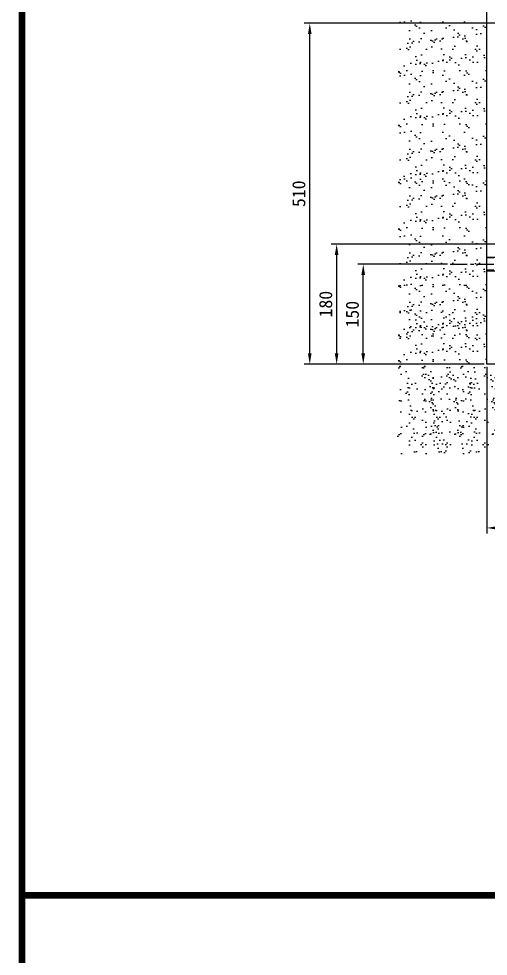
# Model space of a CAD drawing. Header units: millimetres. Extents: x -8699 to 14519, y -2727 to 7848.
# Drawn here: x 5 to 707, y -81 to 1321 of the extents above; entities that cross this region are included whole.
import ezdxf

# ---------------------------------------------------------------- set-up
doc = ezdxf.new("R2010")
doc.units = ezdxf.units.MM
doc.linetypes.add('CENTER', pattern=[2, 1.25, -0.25, 0.25, -0.25])
doc.layers.add('1', color=7, linetype='Continuous', true_color=0xffffff)
doc.layers.add('4', color=4, linetype='Continuous')
doc.layers.add('Def', color=7, linetype='Continuous')
doc.dimstyles.new('ISO-25', dxfattribs={"dimtxt": 2.5, "dimasz": 2.5, "dimexe": 1.25, "dimexo": 0.625, "dimtad": 1, "dimdsep": 46, "dimtxsty": 'Standard', "dimcen": 2.5, "dimadec": 0, "dimazin": 0, "dimtfac": 1, "dimtmove": 0, "dimatfit": 3, "dimfxl": 1, "dimarcsym": 0})

# ---------------------------------------------------------------- blocks, each defined once
blk = doc.blocks.new('*D17')
at = {"color": 3, "lineweight": -2, "transparency": 16777216}
for p, q in [((646.4, 953.8), (512.1, 953.8)), ((520.3, 820.5), (520.3, 937.6)), ((700.9, 804.2), (512.1, 804.2))]:
    blk.add_line(p, q, dxfattribs=at)
at = {"color": 3, "transparency": 16777216}
for points in [[(517.5, 937.6), (523, 937.6), (520.3, 953.8)], [(517.5, 820.5), (523, 820.5), (520.3, 804.2)]]:
    blk.add_solid(points, dxfattribs=at)
at = {"layer": 'DEFPOINTS', "color": 0, "transparency": 16777216}
for p in [(520.3, 953.8), (650.5, 953.8), (705, 804.2)]:
    blk.add_point(p, dxfattribs=at)
at = {"color": 3, "transparency": 16777216, "insert": (504, 879), "char_height": 19.5, "attachment_point": 5, "rotation": 90}
blk.add_mtext('150', dxfattribs=at)
blk = doc.blocks.new('*D18')
at = {"color": 3, "lineweight": -2, "transparency": 16777216}
for p, q in [((705, 800.1), (705, 551.2)), ((1009.6, 629.2), (1009.6, 551.2)), ((721.2, 559.4), (993.3, 559.4))]:
    blk.add_line(p, q, dxfattribs=at)
at = {"color": 3, "transparency": 16777216}
for points in [[(721.2, 562.1), (721.2, 556.6), (705, 559.4)], [(993.3, 562.1), (993.3, 556.6), (1009.6, 559.4)]]:
    blk.add_solid(points, dxfattribs=at)
at = {"layer": 'DEFPOINTS', "color": 0, "transparency": 16777216}
for p in [(705, 804.2), (1009.6, 633.3), (1009.6, 559.4)]:
    blk.add_point(p, dxfattribs=at)
at = {"color": 3, "transparency": 16777216, "insert": (857.3, 575.6), "char_height": 19.5, "attachment_point": 5}
blk.add_mtext('305', dxfattribs=at)
blk = doc.blocks.new('*D184')
at = {"color": 3, "lineweight": -2, "transparency": 16777216}
for p, q in [((776.9, 1314), (432.1, 1314)), ((440.3, 820.5), (440.3, 1297.8)), ((700.9, 804.2), (432.1, 804.2))]:
    blk.add_line(p, q, dxfattribs=at)
at = {"color": 3, "transparency": 16777216}
for points in [[(437.6, 1297.8), (443, 1297.8), (440.3, 1314)], [(437.6, 820.5), (443, 820.5), (440.3, 804.2)]]:
    blk.add_solid(points, dxfattribs=at)
at = {"layer": 'DEFPOINTS', "color": 0, "transparency": 16777216}
for p in [(440.3, 1314), (780.9, 1314), (705, 804.2)]:
    blk.add_point(p, dxfattribs=at)
at = {"color": 3, "transparency": 16777216, "insert": (424, 1059.1), "char_height": 19.5, "attachment_point": 5, "rotation": 90}
blk.add_mtext('510', dxfattribs=at)
blk = doc.blocks.new('*D211')
at = {"color": 3, "lineweight": -2, "transparency": 16777216}
for p, q in [((743.7, 983.7), (472.3, 983.7)), ((480.5, 967.5), (480.5, 820.5)), ((700.9, 804.2), (472.3, 804.2))]:
    blk.add_line(p, q, dxfattribs=at)
at = {"color": 3, "transparency": 16777216}
for points in [[(477.7, 967.5), (483.2, 967.5), (480.5, 983.7)], [(477.7, 820.5), (483.2, 820.5), (480.5, 804.2)]]:
    blk.add_solid(points, dxfattribs=at)
at = {"layer": 'DEFPOINTS', "color": 0, "transparency": 16777216}
for p in [(747.8, 983.7), (480.5, 804.2), (705, 804.2)]:
    blk.add_point(p, dxfattribs=at)
at = {"color": 3, "transparency": 16777216, "insert": (464.2, 894), "char_height": 19.5, "attachment_point": 5, "rotation": 90}
blk.add_mtext('180', dxfattribs=at)

msp = doc.modelspace()

# ---------------------------------------------------------------- hatches: boundary and pattern name
at = {"ltscale": 0.5}
h = msp.add_hatch(dxfattribs=at)
h.set_pattern_fill('AR-SAND', color=256, scale=0.5, style=0)
h.set_pattern_definition([(37.5, (-7410.9, 13877.296), (-0.800016, 24.470662), [0, -19.304, 0, -21.59, 0, -20.6375]), (7.5, (-7410.9, 13877.296), (22.476164, 35.841255), [0, -10.414, 0, -17.399, 0, -6.6675]), (327.5, (-7426.52, 13877.296), (39.54962, 0.07186), [0, -6.35, 0, -22.86, 0, -29.845]), (317.5, (-7426.52, 13877.296), (38.17782, 11.14647), [0, -3.175, 0, -14.986, 0, -17.145])])
h.paths.add_polyline_path([(705, 1235.3), (705, 1318.6), (573.4, 1318.6), (573.4, 1235.3)])
h = msp.add_hatch(dxfattribs=at)
h.set_pattern_fill('AR-SAND', color=256, scale=0.5, style=0)
h.set_pattern_definition([(37.5, (-7410.9, 13797.464), (-0.800016, 24.470662), [0, -19.304, 0, -21.59, 0, -20.6375]), (7.5, (-7410.9, 13797.464), (22.476164, 35.841255), [0, -10.414, 0, -17.399, 0, -6.6675]), (327.5, (-7426.52, 13797.464), (39.54962, 0.07186), [0, -6.35, 0, -22.86, 0, -29.845]), (317.5, (-7426.52, 13797.464), (38.17782, 11.14647), [0, -3.175, 0, -14.986, 0, -17.145])])
h.paths.add_polyline_path([(705, 1155.5), (705, 1238.8), (573.4, 1238.8), (573.4, 1155.5)])
h = msp.add_hatch(dxfattribs=at)
h.set_pattern_fill('AR-SAND', color=256, scale=0.5, style=0)
h.set_pattern_definition([(37.5, (-7410.9, 13712.172), (-0.800016, 24.470662), [0, -19.304, 0, -21.59, 0, -20.6375]), (7.5, (-7410.9, 13712.172), (22.476164, 35.841255), [0, -10.414, 0, -17.399, 0, -6.6675]), (327.5, (-7426.52, 13712.172), (39.54962, 0.07186), [0, -6.35, 0, -22.86, 0, -29.845]), (317.5, (-7426.52, 13712.172), (38.17782, 11.14647), [0, -3.175, 0, -14.986, 0, -17.145])])
h.paths.add_polyline_path([(705, 1070.2), (705, 1153.5), (573.4, 1153.5), (573.4, 1070.2)])
h = msp.add_hatch(dxfattribs=at)
h.set_pattern_fill('AR-SAND', color=256, scale=0.5, style=0)
h.set_pattern_definition([(37.5, (-7410.9, 13642.427), (-0.800016, 24.470662), [0, -19.304, 0, -21.59, 0, -20.6375]), (7.5, (-7410.9, 13642.427), (22.476164, 35.841255), [0, -10.414, 0, -17.399, 0, -6.6675]), (327.5, (-7426.52, 13642.427), (39.54962, 0.07186), [0, -6.35, 0, -22.86, 0, -29.845]), (317.5, (-7426.52, 13642.427), (38.17782, 11.14647), [0, -3.175, 0, -14.986, 0, -17.145])])
h.paths.add_polyline_path([(705, 1000.5), (705, 1083.8), (573.4, 1083.8), (573.4, 1000.5)])
h = msp.add_hatch(dxfattribs=at)
h.set_pattern_fill('AR-SAND', color=256, scale=0.5, style=0)
h.set_pattern_definition([(37.5, (-7410.9, 13557.135), (-0.800016, 24.470662), [0, -19.304, 0, -21.59, 0, -20.6375]), (7.5, (-7410.9, 13557.135), (22.476164, 35.841255), [0, -10.414, 0, -17.399, 0, -6.6675]), (327.5, (-7426.52, 13557.135), (39.54962, 0.07186), [0, -6.35, 0, -22.86, 0, -29.845]), (317.5, (-7426.52, 13557.135), (38.17782, 11.14647), [0, -3.175, 0, -14.986, 0, -17.145])])
h.paths.add_polyline_path([(705, 915.2), (705, 998.5), (573.4, 998.5), (573.4, 915.2)])
h = msp.add_hatch(dxfattribs=at)
h.set_pattern_fill('AR-SAND', color=256, scale=0.5, style=0)
h.set_pattern_definition([(37.5, (-7410.9, 13483.492), (-0.800016, 24.470662), [0, -19.304, 0, -21.59, 0, -20.6375]), (7.5, (-7410.9, 13483.492), (22.476164, 35.841255), [0, -10.414, 0, -17.399, 0, -6.6675]), (327.5, (-7426.52, 13483.492), (39.54962, 0.07186), [0, -6.35, 0, -22.86, 0, -29.845]), (317.5, (-7426.52, 13483.492), (38.17782, 11.14647), [0, -3.175, 0, -14.986, 0, -17.145])])
h.paths.add_polyline_path([(705, 841.5), (705, 924.8), (573.4, 924.8), (573.4, 841.5)])
h = msp.add_hatch(dxfattribs=at)
h.set_pattern_fill('AR-SAND', color=256, scale=0.5, style=0)
h.set_pattern_definition([(37.5, (-7410.9, 13445.299), (-0.800016, 24.470662), [0, -19.304, 0, -21.59, 0, -20.6375]), (7.5, (-7410.9, 13445.3), (22.476164, 35.841255), [0, -10.414, 0, -17.399, 0, -6.6675]), (327.5, (-7426.52, 13445.3), (39.54962, 0.07186), [0, -6.35, 0, -22.86, 0, -29.845]), (317.5, (-7426.52, 13445.3), (38.17782, 11.14647), [0, -3.175, 0, -14.986, 0, -17.145])])
h.paths.add_polyline_path([(705, 803.3), (705, 886.6), (573.4, 886.6), (573.4, 803.3)])
h = msp.add_hatch(dxfattribs=at)
h.set_pattern_fill('AR-SAND', color=256, scale=0.5, angle=-90, style=0)
h.set_pattern_definition([(307.5, (13211.108, 8785.585), (24.470662, 0.800016), [0, -19.304, 0, -21.59, 0, -20.6375]), (277.5, (13211.108, 8785.585), (35.841255, -22.476164), [0, -10.414, 0, -17.399, 0, -6.6675]), (237.5, (13211.108, 8801.206), (0.07186, -39.54962), [0, -6.35, 0, -22.86, 0, -29.845]), (227.5, (13211.108, 8801.206), (11.14647, -38.17782), [0, -3.175, 0, -14.986, 0, -17.145])])
h.paths.add_polyline_path([(569.1, 669.7), (652.4, 669.7), (652.4, 801.3), (569.1, 801.3)])
h = msp.add_hatch(dxfattribs=at)
h.set_pattern_fill('AR-SAND', color=256, scale=0.5, angle=-90, style=0)
h.set_pattern_definition([(307.5, (13247.972, 8785.585), (24.470662, 0.800016), [0, -19.304, 0, -21.59, 0, -20.6375]), (277.5, (13247.972, 8785.585), (35.841255, -22.476164), [0, -10.414, 0, -17.399, 0, -6.6675]), (237.5, (13247.972, 8801.206), (0.07186, -39.54962), [0, -6.35, 0, -22.86, 0, -29.845]), (227.5, (13247.972, 8801.206), (11.14647, -38.17782), [0, -3.175, 0, -14.986, 0, -17.145])])
h.paths.add_polyline_path([(606, 669.7), (689.3, 669.7), (689.3, 801.3), (606, 801.3)])
h = msp.add_hatch(dxfattribs=at)
h.set_pattern_fill('AR-SAND', color=256, scale=0.5, angle=-90, style=0)
h.set_pattern_definition([(307.5, (13304.07, 8785.585), (24.470662, 0.800016), [0, -19.304, 0, -21.59, 0, -20.6375]), (277.5, (13304.07, 8785.585), (35.841255, -22.476164), [0, -10.414, 0, -17.399, 0, -6.6675]), (237.5, (13304.07, 8801.206), (0.07186, -39.54962), [0, -6.35, 0, -22.86, 0, -29.845]), (227.5, (13304.07, 8801.206), (11.14647, -38.17782), [0, -3.175, 0, -14.986, 0, -17.145])])
h.paths.add_polyline_path([(662.1, 669.7), (745.4, 669.7), (745.4, 801.3), (662.1, 801.3)])

# ---------------------------------------------------------------- linework, layer by layer
for p, q in [((705, 804.2), (705, 1875.3)), ((752.9, 804.2), (705, 804.2))]:
    msp.add_line(p, q)
at = {"color": 1, "linetype": 'CENTER', "ltscale": 20}
msp.add_line((650.5, 953.8), (863.6, 953.8), dxfattribs=at)
at = {"layer": '1', "color": 7, "linetype": 'Continuous'}
for p, q in [((705, 940.9), (705, 966.8)), ((1276.5, 804.2), (705, 804.2))]:
    msp.add_line(p, q, dxfattribs=at)
at = {"layer": '4'}
for p, q in [((704.9, 963.1), (705.9, 964.1)), ((715.4, 963.1), (704.9, 963.1)), ((705, 944.6), (705, 963.1)), ((705.9, 964.1), (716.9, 964.1)), ((715.4, 944.6), (704.9, 944.6)), ((705.9, 943.6), (704.9, 944.6)), ((705.9, 943.6), (716.9, 943.6))]:
    msp.add_line(p, q, dxfattribs=at)
at = {"layer": 'Def', "const_width": 9.9}
for points in [[(10, 10), (3841.3, 10), (3841.3, 2742.4), (10, 2742.4)], [(10, -2722.4), (3841.3, -2722.4), (3841.3, 10), (10, 10)]]:
    msp.add_lwpolyline(points, close=True, dxfattribs=at)

# ---------------------------------------------------------------- dimensions: what is measured, and where the dimension line sits
for base, p1, p2, picture, middle in [((440.3, 1314), (705, 804.2), (780.9, 1314), '*D184', (424, 1059.1)), ((480.4554, 804.2038), (747.7705, 983.7061), (704.9906, 804.2038), '*D211', (464.2054, 893.9549)), ((520.3, 953.8), (705, 804.2), (650.5, 953.8), '*D17', (504, 879))]:
    dim = msp.add_linear_dim(base=base, p1=p1, p2=p2, angle=90, dimstyle='ISO-25', override={"dimscale": 6.5, "dimtxt": 3, "dimgap": 1, "dimdec": 0, "dimclrd": 3, "dimclre": 3, "dimclrt": 3, "dimtdec": 0})
    dim.commit()
    dim.dimension.update_dxf_attribs({"geometry": picture, "text_midpoint": middle})
dim = msp.add_linear_dim(base=(1009.6, 559.4), p1=(705, 804.2), p2=(1009.6, 633.3), dimstyle='ISO-25', override={"dimscale": 6.5, "dimtxt": 3, "dimgap": 1, "dimdec": 0, "dimclrd": 3, "dimclre": 3, "dimclrt": 3, "dimtdec": 0})
dim.commit()
dim.dimension.update_dxf_attribs({"geometry": '*D18', "text_midpoint": (857.3, 575.6)})

doc.saveas('drawing.dxf')
